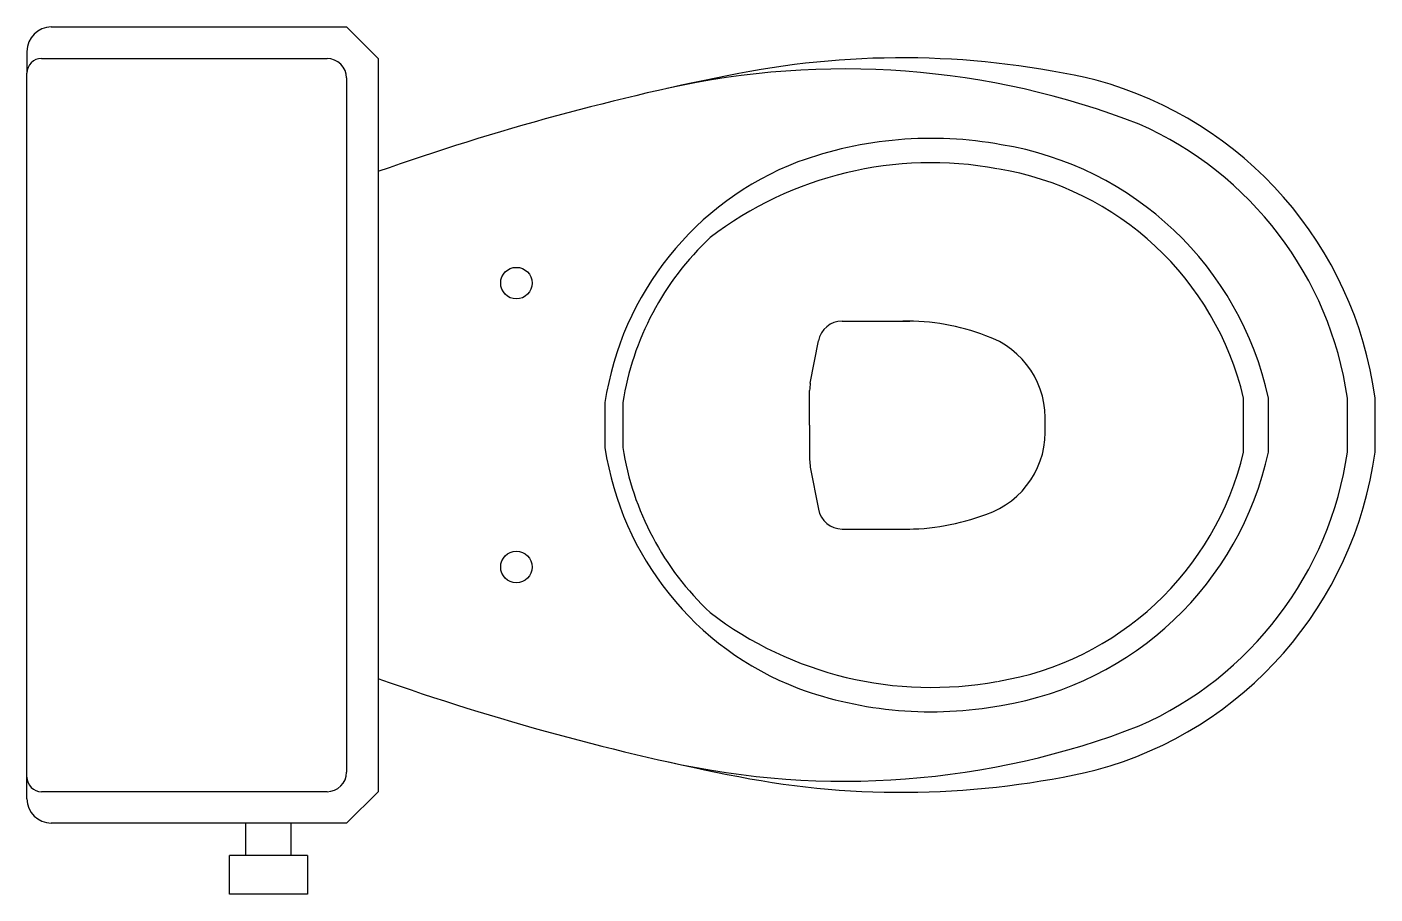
# Model space of a CAD drawing. Header units: millimetres. Extents: x -2990.715 to -2990.02, y 2974.847 to 2975.294.
import ezdxf

# ---------------------------------------------------------------- set-up
doc = ezdxf.new("R2010")
doc.units = ezdxf.units.MM
doc.header["$LTSCALE"] = 10
doc.layers.add('banheiro_louças', color=2, linetype='Continuous')

msp = doc.modelspace()

# ---------------------------------------------------------------- linework, layer by layer
at = {"layer": 'banheiro_louças'}
for p, q in [((-2990.70234, 2975.29365), (-2990.55022, 2975.29365)), ((-2990.55022, 2975.29365), (-2990.53401, 2975.27743)), ((-2990.71489, 2975.2811), (-2990.71489, 2975.2699)), ((-2990.70736, 2975.27743), (-2990.56026, 2975.27743)), ((-2990.53401, 2975.27743), (-2990.53401, 2974.89986)), ((-2990.71489, 2974.90739), (-2990.71489, 2975.2699)), ((-2990.55022, 2975.26739), (-2990.55022, 2974.9099)), ((-2990.41708, 2975.1002), (-2990.41708, 2975.0771)), ((-2990.07517, 2975.07474), (-2990.07517, 2975.10255)), ((-2990.03447, 2975.07474), (-2990.03447, 2975.10255)), ((-2990.02028, 2975.07474), (-2990.02028, 2975.10255)), ((-2990.71489, 2974.8962), (-2990.71489, 2974.90739)), ((-2990.56026, 2974.89986), (-2990.70736, 2974.89986)), ((-2990.55022, 2974.88365), (-2990.53401, 2974.89986)), ((-2990.55022, 2974.88365), (-2990.70234, 2974.88365)), ((-2990.60228, 2974.88365), (-2990.60228, 2974.86703)), ((-2990.57894, 2974.88365), (-2990.57894, 2974.86703)), ((-2990.61057, 2974.84715), (-2990.61057, 2974.86703)), ((-2990.5703, 2974.86703), (-2990.61057, 2974.86703)), ((-2990.5703, 2974.86703), (-2990.5703, 2974.84715)), ((-2990.5703, 2974.84715), (-2990.61057, 2974.84715))]:
    msp.add_line(p, q, dxfattribs=at)
at = {"layer": 'banheiro_louças', "color": 1}
for p, q in [((-2990.29479, 2975.14219), (-2990.25999, 2975.14219)), ((-2990.31126, 2975.11029), (-2990.30712, 2975.13199)), ((-2990.31161, 2975.08865), (-2990.31161, 2975.10653)), ((-2990.40794, 2975.1002), (-2990.40794, 2975.0771)), ((-2990.08804, 2975.07474), (-2990.08804, 2975.10255)), ((-2990.31161, 2975.08865), (-2990.31161, 2975.07077)), ((-2990.31126, 2975.06701), (-2990.30712, 2975.04531)), ((-2990.29479, 2975.03511), (-2990.25999, 2975.03511))]:
    msp.add_line(p, q, dxfattribs=at)
at = {"layer": 'banheiro_louças'}
for centre in [(-2990.46267, 2975.16174), (-2990.46267, 2975.01555)]:
    msp.add_circle(centre, 0.00813, dxfattribs=at)
for centre, radius, start, end in [((-2990.70234, 2975.2811), 0.01255, 90, 180), ((-2990.70736, 2975.2699), 0.00753, 90, 180), ((-2990.56026, 2975.26739), 0.01004, 0, 90), ((-2990.26402, 2974.83624), 0.44152, 76.89645, 100.97999), ((-2990.10204, 2973.99651), 1.29673, 100.93909, 109.45852), ((-2990.29368, 2974.85307), 0.41899, 68.75087, 102.61161), ((-2990.21564, 2975.07601), 0.19716, 7.73678, 74.79162), ((-2990.21564, 2975.07601), 0.1831, 8.33481, 66.22731), ((-2990.24895, 2975.03607), 0.20022, 79.61968, 110.06193), ((-2990.23978, 2975.06672), 0.16846, 12.28248, 80.81193), ((-2990.26076, 2975.07664), 0.15809, 111.08786, 171.43251), ((-2990.26076, 2975.10065), 0.15809, 188.56749, 248.91214), ((-2990.23978, 2975.11058), 0.16846, 279.18807, 347.71752), ((-2990.21564, 2975.10128), 0.19716, 285.20838, 352.26322), ((-2990.21564, 2975.10128), 0.1831, 293.77269, 351.66519), ((-2990.10204, 2976.18079), 1.29673, 250.54148, 259.06091), ((-2990.24895, 2975.14122), 0.20022, 249.93807, 280.38032), ((-2990.29368, 2975.32423), 0.41899, 257.38839, 291.24913), ((-2990.56026, 2974.9099), 0.01004, 270, 0), ((-2990.26402, 2975.34105), 0.44152, 259.02001, 283.10355), ((-2990.70736, 2974.90739), 0.00753, 180, 270), ((-2990.70234, 2974.8962), 0.01255, 180, 270)]:
    msp.add_arc(centre, radius, start, end, dxfattribs=at)
at = {"layer": 'banheiro_louças', "color": 1}
for centre, radius, start, end in [((-2990.24895, 2975.03607), 0.18767, 79.61968, 127.38986), ((-2990.23978, 2975.06672), 0.15591, 13.28861, 80.81193), ((-2990.26076, 2975.07664), 0.14905, 133.26567, 170.90883), ((-2990.29479, 2975.12964), 0.01255, 90, 169.20939), ((-2990.26175, 2975.02759), 0.11461, 69.06318, 90.87906), ((-2990.23499, 2975.09213), 0.04481, 355.54817, 71.54049), ((-2990.29153, 2975.10653), 0.02008, 169.20939, 180), ((-2990.29153, 2975.10653), 0.02008, 169.20939, 180), ((-2990.23499, 2975.08517), 0.04481, 288.45951, 4.45183), ((-2990.26076, 2975.10065), 0.14905, 189.09117, 226.73433), ((-2990.29153, 2975.07077), 0.02008, 180, 190.79061), ((-2990.29153, 2975.07077), 0.02008, 180, 190.79061), ((-2990.23978, 2975.11058), 0.15591, 279.18807, 346.71139), ((-2990.29479, 2975.04766), 0.01255, 190.79061, 270), ((-2990.26175, 2975.14971), 0.11461, 269.12094, 290.93682), ((-2990.24895, 2975.14122), 0.18767, 232.61014, 280.38032)]:
    msp.add_arc(centre, radius, start, end, dxfattribs=at)

doc.saveas('drawing.dxf')
